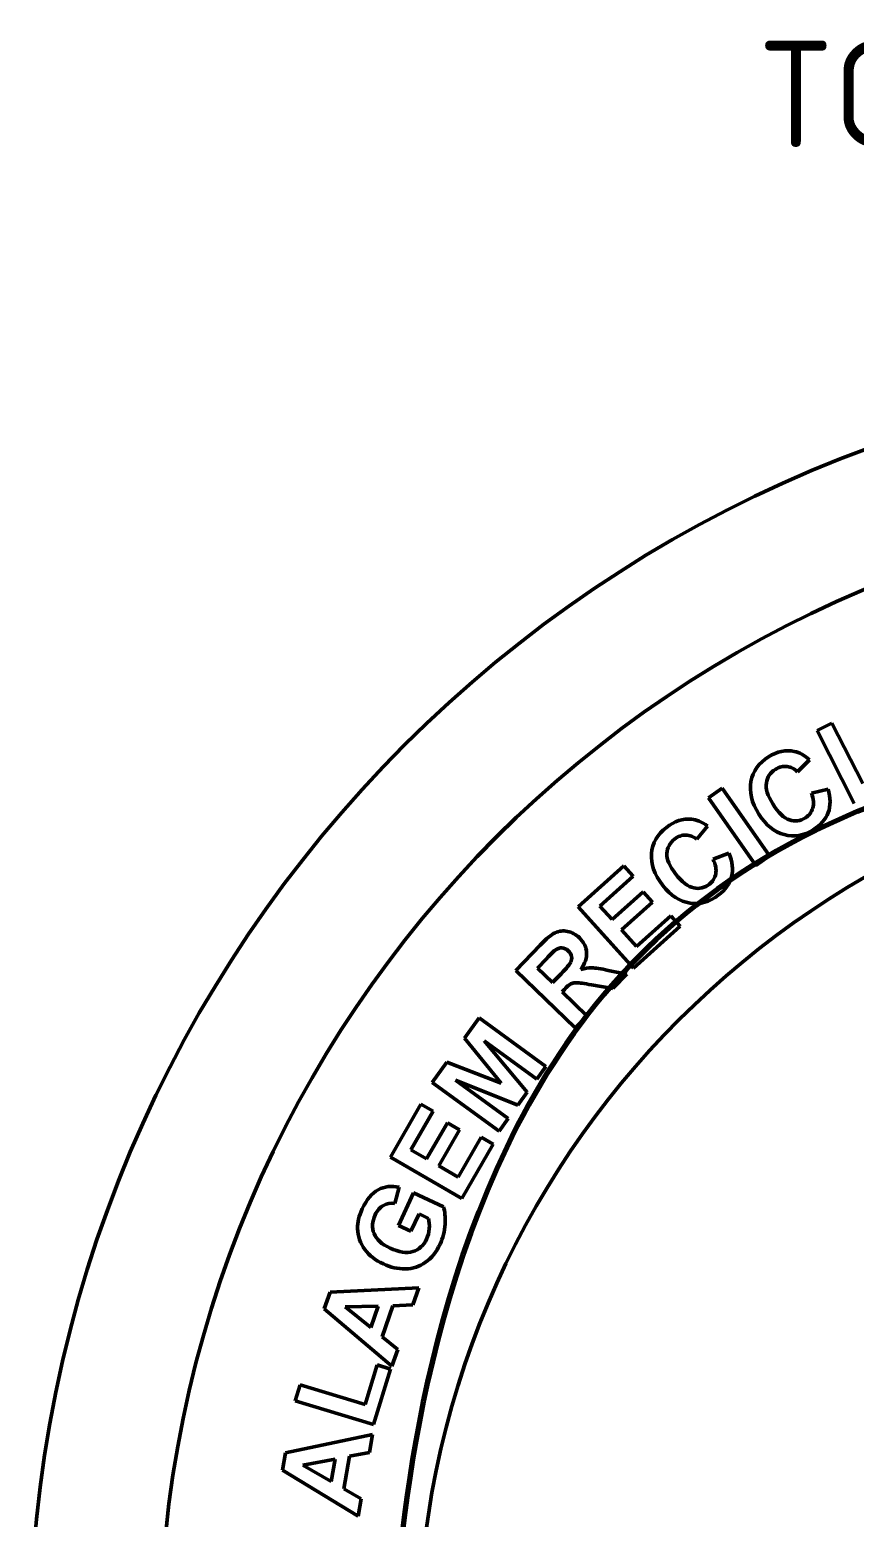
# Model space of a CAD drawing. Extents: x 0 to 988, y 0 to 594.
# Drawn here: x 479.6 to 518.5, y 299.1 to 369.2 of the extents above; entities that cross this region are included whole.
import ezdxf

# ---------------------------------------------------------------- set-up
doc = ezdxf.new("R2010")
doc.units = 0
doc.header["$LTSCALE"] = 1.5
doc.layers.add('AM_0', color=7, linetype='CONTINUOUS', lineweight=50)
doc.styles.get("Standard").update_dxf_attribs({"font": 'ISOCP.SHX'})

msp = doc.modelspace()

# ---------------------------------------------------------------- linework, layer by layer
at = {"layer": 'AM_0'}
for radius in [60.3, 54.175, 42.004]:
    msp.add_circle((539.921, 292.885), radius, dxfattribs=at)
at = {"layer": 'AM_0', "color": 7}
for points in [[(516.717, 336.2), (516.717, 336.2), (517.417, 336.557), (517.417, 336.557)], [(517.417, 336.557), (517.417, 336.557), (518.871, 333.703), (518.871, 333.703)], [(518.469, 332.762), (518.469, 332.762), (516.717, 336.2), (516.717, 336.2)], [(513.602, 333.809), (513.696, 334.29), (513.973, 334.675), (514.436, 334.964)], [(514.436, 334.964), (514.839, 335.216), (515.242, 335.302), (515.643, 335.22)], [(515.643, 335.22), (515.881, 335.174), (516.12, 335.041), (516.361, 334.824)], [(514.758, 334.374), (514.513, 334.221), (514.369, 334.009), (514.327, 333.738)], [(515.301, 334.507), (515.116, 334.529), (514.934, 334.484), (514.758, 334.374)], [(515.799, 334.254), (515.654, 334.402), (515.488, 334.486), (515.301, 334.507)], [(516.361, 334.824), (516.361, 334.824), (515.799, 334.254), (515.799, 334.254)], [(513.976, 332.263), (513.633, 332.813), (513.508, 333.328), (513.602, 333.809)], [(514.327, 333.738), (514.284, 333.468), (514.386, 333.136), (514.632, 332.743)], [(511.604, 333.037), (511.604, 333.037), (512.248, 333.488), (512.248, 333.488)], [(513.836, 329.85), (513.836, 329.85), (511.604, 333.037), (511.604, 333.037)], [(512.248, 333.488), (512.248, 333.488), (514.479, 330.301), (514.479, 330.301)], [(516.459, 333.249), (516.459, 333.249), (517.232, 333.448), (517.232, 333.448)], [(516.516, 332.546), (516.573, 332.738), (516.554, 332.973), (516.459, 333.249)], [(517.232, 333.448), (517.358, 333.026), (517.361, 332.656), (517.24, 332.336)], [(515.166, 331.3), (514.697, 331.424), (514.3, 331.745), (513.976, 332.263)], [(514.632, 332.743), (514.892, 332.325), (515.153, 332.075), (515.414, 331.992)], [(516.164, 332.092), (516.342, 332.202), (516.459, 332.354), (516.516, 332.546)], [(517.24, 332.336), (517.119, 332.018), (516.881, 331.748), (516.527, 331.527)], [(508.914, 330.408), (508.957, 330.896), (509.193, 331.307), (509.623, 331.643)], [(509.623, 331.643), (509.998, 331.936), (510.389, 332.064), (510.797, 332.024)], [(510.797, 332.024), (511.039, 332.003), (511.29, 331.896), (511.552, 331.705)], [(511.552, 331.705), (511.552, 331.705), (511.053, 331.08), (511.053, 331.08)], [(516.527, 331.527), (516.089, 331.253), (515.635, 331.178), (515.166, 331.3)], [(515.414, 331.992), (515.674, 331.908), (515.925, 331.942), (516.164, 332.092)], [(510.005, 331.09), (509.778, 330.912), (509.656, 330.686), (509.643, 330.413)], [(510.532, 331.279), (510.345, 331.282), (510.169, 331.218), (510.005, 331.09)], [(511.053, 331.08), (510.893, 331.211), (510.719, 331.278), (510.532, 331.279)], [(509.448, 328.909), (509.049, 329.42), (508.872, 329.919), (508.914, 330.408)], [(509.643, 330.413), (509.629, 330.139), (509.764, 329.82), (510.05, 329.455)], [(511.815, 330.149), (511.815, 330.149), (512.563, 330.428), (512.563, 330.428)], [(511.944, 329.456), (511.982, 329.653), (511.938, 329.884), (511.815, 330.149)], [(512.563, 330.428), (512.732, 330.021), (512.773, 329.653), (512.686, 329.323)], [(514.479, 330.301), (514.479, 330.301), (513.836, 329.85), (513.836, 329.85)], [(505.465, 327.902), (505.465, 327.902), (507.609, 329.832), (507.609, 329.832)], [(508.049, 329.342), (508.049, 329.342), (506.489, 327.938), (506.489, 327.938)], [(507.609, 329.832), (507.609, 329.832), (508.049, 329.342), (508.049, 329.342)], [(510.05, 329.455), (510.353, 329.067), (510.638, 328.845), (510.906, 328.79)], [(511.642, 328.967), (511.807, 329.096), (511.908, 329.259), (511.944, 329.456)], [(512.686, 329.323), (512.6, 328.994), (512.391, 328.7), (512.062, 328.443)], [(507.066, 327.297), (507.066, 327.297), (508.518, 328.604), (508.518, 328.604)], [(508.518, 328.604), (508.518, 328.604), (508.956, 328.117), (508.956, 328.117)], [(510.733, 328.076), (510.253, 328.15), (509.824, 328.428), (509.448, 328.909)], [(510.906, 328.79), (511.174, 328.734), (511.42, 328.793), (511.642, 328.967)], [(508.069, 325.01), (508.069, 325.01), (505.465, 327.902), (505.465, 327.902)], [(506.489, 327.938), (506.489, 327.938), (507.066, 327.297), (507.066, 327.297)], [(508.956, 328.117), (508.956, 328.117), (507.505, 326.81), (507.505, 326.81)], [(512.062, 328.443), (511.655, 328.125), (511.212, 328.003), (510.733, 328.076)], [(508.213, 326.023), (508.213, 326.023), (509.828, 327.477), (509.828, 327.477)], [(509.828, 327.477), (509.828, 327.477), (510.267, 326.99), (510.267, 326.99)], [(503.671, 326.097), (503.96, 326.397), (504.195, 326.589), (504.376, 326.676)], [(504.376, 326.676), (504.557, 326.763), (504.752, 326.786), (504.959, 326.743)], [(504.959, 326.743), (505.166, 326.7), (505.352, 326.599), (505.517, 326.439)], [(507.505, 326.81), (507.505, 326.81), (508.213, 326.023), (508.213, 326.023)], [(510.267, 326.99), (510.267, 326.99), (508.069, 325.01), (508.069, 325.01)], [(502.522, 324.907), (502.522, 324.907), (503.671, 326.097), (503.671, 326.097)], [(504.375, 325.86), (504.325, 325.82), (504.189, 325.685), (503.967, 325.456)], [(504.691, 325.967), (504.584, 325.972), (504.479, 325.937), (504.375, 325.86)], [(504.992, 325.822), (504.897, 325.913), (504.797, 325.961), (504.691, 325.967)], [(505.146, 325.562), (505.127, 325.654), (505.076, 325.741), (504.992, 325.822)], [(505.517, 326.439), (505.727, 326.237), (505.842, 326.007), (505.859, 325.751)], [(503.967, 325.456), (503.967, 325.456), (503.542, 325.016), (503.542, 325.016)], [(504.655, 324.748), (504.917, 325.019), (505.069, 325.199), (505.112, 325.289)], [(505.112, 325.289), (505.154, 325.378), (505.165, 325.469), (505.146, 325.562)], [(505.859, 325.751), (505.877, 325.496), (505.785, 325.228), (505.583, 324.948)], [(505.321, 322.205), (505.321, 322.205), (502.522, 324.907), (502.522, 324.907)], [(503.542, 325.016), (503.542, 325.016), (504.252, 324.33), (504.252, 324.33)], [(504.252, 324.33), (504.252, 324.33), (504.655, 324.748), (504.655, 324.748)], [(505.583, 324.948), (505.773, 325.001), (505.948, 325.027), (506.111, 325.024)], [(506.111, 325.024), (506.273, 325.021), (506.527, 324.982), (506.875, 324.906)], [(506.875, 324.906), (506.875, 324.906), (507.752, 324.721), (507.752, 324.721)], [(507.752, 324.721), (507.752, 324.721), (507.099, 324.046), (507.099, 324.046)], [(504.809, 324.013), (504.809, 324.013), (504.699, 323.898), (504.699, 323.898)], [(504.699, 323.898), (504.699, 323.898), (505.867, 322.77), (505.867, 322.77)], [(505.115, 324.267), (505.036, 324.227), (504.935, 324.143), (504.809, 324.013)], [(507.099, 324.046), (507.099, 324.046), (506.095, 324.225), (506.095, 324.225)], [(500.101, 321.711), (500.101, 321.711), (500.794, 322.665), (500.794, 322.665)], [(500.794, 322.665), (500.794, 322.665), (503.942, 320.378), (503.942, 320.378)], [(505.867, 322.77), (505.867, 322.77), (505.321, 322.205), (505.321, 322.205)], [(501.839, 319.587), (501.839, 319.587), (500.101, 321.711), (500.101, 321.711)], [(503.513, 319.788), (503.513, 319.788), (501.035, 321.588), (501.035, 321.588)], [(501.035, 321.588), (501.035, 321.588), (503.059, 319.163), (503.059, 319.163)], [(498.585, 319.625), (498.585, 319.625), (499.277, 320.576), (499.277, 320.576)], [(499.277, 320.576), (499.277, 320.576), (501.839, 319.587), (501.839, 319.587)], [(503.942, 320.378), (503.942, 320.378), (503.513, 319.788), (503.513, 319.788)], [(501.733, 317.338), (501.733, 317.338), (498.585, 319.625), (498.585, 319.625)], [(502.615, 318.551), (502.615, 318.551), (499.684, 319.728), (499.684, 319.728)], [(499.684, 319.728), (499.684, 319.728), (502.162, 317.928), (502.162, 317.928)], [(503.059, 319.163), (503.059, 319.163), (502.615, 318.551), (502.615, 318.551)], [(496.612, 316.107), (496.612, 316.107), (498.054, 318.606), (498.054, 318.606)], [(498.625, 318.276), (498.625, 318.276), (497.575, 316.458), (497.575, 316.458)], [(498.054, 318.606), (498.054, 318.606), (498.625, 318.276), (498.625, 318.276)], [(498.322, 316.027), (498.322, 316.027), (499.299, 317.719), (499.299, 317.719)], [(499.866, 317.391), (499.866, 317.391), (498.889, 315.7), (498.889, 315.7)], [(499.299, 317.719), (499.299, 317.719), (499.866, 317.391), (499.866, 317.391)], [(502.162, 317.928), (502.162, 317.928), (501.733, 317.338), (501.733, 317.338)], [(499.807, 315.17), (499.807, 315.17), (500.893, 317.052), (500.893, 317.052)], [(501.461, 316.724), (501.461, 316.724), (499.982, 314.162), (499.982, 314.162)], [(500.893, 317.052), (500.893, 317.052), (501.461, 316.724), (501.461, 316.724)], [(499.982, 314.162), (499.982, 314.162), (496.612, 316.107), (496.612, 316.107)], [(497.575, 316.458), (497.575, 316.458), (498.322, 316.027), (498.322, 316.027)], [(498.889, 315.7), (498.889, 315.7), (499.807, 315.17), (499.807, 315.17)], [(496.041, 314.571), (496.34, 314.731), (496.667, 314.771), (497.024, 314.691)], [(497.024, 314.691), (497.024, 314.691), (496.827, 313.922), (496.827, 313.922)], [(495.288, 313.673), (495.492, 314.111), (495.743, 314.411), (496.041, 314.571)], [(496.827, 313.922), (496.63, 313.953), (496.45, 313.923), (496.285, 313.833)], [(496.989, 312.895), (496.989, 312.895), (497.704, 314.43), (497.704, 314.43)], [(497.704, 314.43), (497.704, 314.43), (499.109, 313.775), (499.109, 313.775)], [(495.07, 312.747), (495.058, 313.028), (495.131, 313.337), (495.288, 313.673)], [(495.896, 313.39), (495.751, 313.079), (495.734, 312.785), (495.845, 312.51)], [(496.285, 313.833), (496.121, 313.742), (495.992, 313.595), (495.896, 313.39)], [(497.963, 313.433), (497.963, 313.433), (497.583, 312.618), (497.583, 312.618)], [(498.411, 313.225), (498.411, 313.225), (497.963, 313.433), (497.963, 313.433)], [(498.444, 312.74), (498.455, 312.916), (498.444, 313.078), (498.411, 313.225)], [(499.109, 313.775), (499.184, 313.558), (499.211, 313.282), (499.189, 312.948)], [(495.41, 311.765), (495.197, 312.052), (495.083, 312.379), (495.07, 312.747)], [(495.845, 312.51), (495.958, 312.233), (496.207, 312.006), (496.596, 311.825)], [(497.583, 312.618), (497.583, 312.618), (496.989, 312.895), (496.989, 312.895)], [(498.322, 312.249), (498.392, 312.399), (498.432, 312.562), (498.444, 312.74)], [(499.189, 312.948), (499.166, 312.614), (499.087, 312.302), (498.952, 312.012)], [(496.596, 311.825), (497.014, 311.63), (497.371, 311.576), (497.668, 311.665)], [(497.668, 311.665), (497.964, 311.753), (498.182, 311.948), (498.322, 312.249)], [(498.952, 312.012), (498.78, 311.643), (498.553, 311.357), (498.271, 311.155)], [(496.282, 311.078), (495.915, 311.249), (495.624, 311.478), (495.41, 311.765)], [(497.318, 310.846), (496.965, 310.843), (496.62, 310.92), (496.282, 311.078)], [(498.271, 311.155), (497.987, 310.953), (497.67, 310.85), (497.318, 310.846)], [(493.5, 308.963), (493.5, 308.963), (493.77, 309.749), (493.77, 309.749)], [(493.77, 309.749), (493.77, 309.749), (497.957, 309.955), (497.957, 309.955)], [(497.957, 309.955), (497.957, 309.955), (497.678, 309.147), (497.678, 309.147)], [(496.03, 309.088), (496.03, 309.088), (494.49, 309.052), (494.49, 309.052)], [(494.49, 309.052), (494.49, 309.052), (495.685, 308.085), (495.685, 308.085)], [(495.685, 308.085), (495.685, 308.085), (496.03, 309.088), (496.03, 309.088)], [(496.732, 309.113), (496.732, 309.113), (496.225, 307.643), (496.225, 307.643)], [(497.678, 309.147), (497.678, 309.147), (496.732, 309.113), (496.732, 309.113)], [(496.686, 306.263), (496.686, 306.263), (493.5, 308.963), (493.5, 308.963)], [(496.225, 307.643), (496.225, 307.643), (496.957, 307.051), (496.957, 307.051)], [(496.957, 307.051), (496.957, 307.051), (496.686, 306.263), (496.686, 306.263)], [(495.427, 304.452), (495.427, 304.452), (495.998, 306.32), (495.998, 306.32)], [(495.998, 306.32), (495.998, 306.32), (496.625, 306.128), (496.625, 306.128)], [(496.625, 306.128), (496.625, 306.128), (495.824, 303.509), (495.824, 303.509)], [(492.134, 304.638), (492.134, 304.638), (492.363, 305.389), (492.363, 305.389)], [(492.363, 305.389), (492.363, 305.389), (495.427, 304.452), (495.427, 304.452)], [(495.824, 303.509), (495.824, 303.509), (492.134, 304.638), (492.134, 304.638)], [(491.668, 302.183), (491.668, 302.183), (495.771, 303.042), (495.771, 303.042)], [(495.771, 303.042), (495.771, 303.042), (495.622, 302.2), (495.622, 302.2)], [(491.524, 301.365), (491.524, 301.365), (491.668, 302.183), (491.668, 302.183)], [(494.692, 302.019), (494.692, 302.019), (494.422, 300.487), (494.422, 300.487)], [(495.622, 302.2), (495.622, 302.2), (494.692, 302.019), (494.692, 302.019)], [(495.093, 299.197), (495.093, 299.197), (491.524, 301.365), (491.524, 301.365)], [(494.004, 301.885), (494.004, 301.885), (492.488, 301.607), (492.488, 301.607)], [(492.488, 301.607), (492.488, 301.607), (493.819, 300.839), (493.819, 300.839)], [(493.819, 300.839), (493.819, 300.839), (494.004, 301.885), (494.004, 301.885)], [(494.422, 300.487), (494.422, 300.487), (495.237, 300.018), (495.237, 300.018)], [(495.237, 300.018), (495.237, 300.018), (495.093, 299.197), (495.093, 299.197)]]:
    msp.add_open_spline(points, degree=3, dxfattribs=at)
at = {"layer": 'AM_0', "color": 7, "lineweight": 70}
msp.add_open_spline([(539.921, 336.006), (563.732, 336.006), (583.042, 316.696), (583.042, 292.885), (583.042, 292.885), (583.042, 269.073), (563.732, 249.763), (539.921, 249.763), (539.921, 249.763), (516.109, 249.763), (496.799, 269.073), (496.799, 292.885), (496.799, 292.885), (496.799, 316.696), (516.109, 336.006), (539.921, 336.006)], degree=3, knots=[0, 0, 0, 0, 0.25, 0.25, 0.25, 0.375, 0.5, 0.5, 0.5, 0.625, 0.75, 0.75, 0.75, 0.875, 1, 1, 1, 1], dxfattribs=at)
at = {"layer": 'AM_0', "color": 7}
msp.add_open_spline([(506.095, 324.225), (505.737, 324.29), (505.504, 324.323), (505.396, 324.325), (505.396, 324.325), (505.288, 324.326), (505.195, 324.306), (505.115, 324.267)], degree=3, knots=[0.6666667, 0.6666667, 0.6666667, 0.6666667, 0.7222222, 0.7222222, 0.7222222, 0.75, 0.7777778, 0.7777778, 0.7777778, 0.7777778], dxfattribs=at)

# ---------------------------------------------------------------- texts
at = {"layer": 'AM_0'}
msp.add_text('TOP VIEW (COVER)', height=5, dxfattribs=at).set_placement((513.948, 363.687))

doc.saveas('drawing.dxf')
